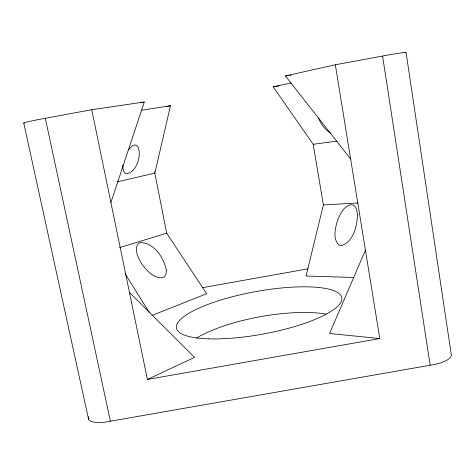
<?xml version="1.0" encoding="UTF-8"?>
<svg xmlns="http://www.w3.org/2000/svg" width="475" height="475" viewBox="0 0 475 475"><rect width="100%" height="100%" fill="white"/><g stroke="black" fill="none" stroke-linecap="round" stroke-linejoin="round"><path stroke-width="0.71" d="M141.277 110.283L170.507 105.717L154.832 173.138L117.355 181.836M291.223 82.953L273.173 86.8L313.179 144.275L323.404 204.927L306.06 275.993L353.851 277.489M110.907 202.558L144.293 101.982L91.752 109.719L45.315 118.293A25.858 1.015 -9.9 0 0 24.379 123.197M365.441 250.224L329.555 333.509L379.78 338.532L335.332 64.772L382.589 56.05A26.078 1.039 -10.9 0 1 405.721 52.832M128.22 149.91L132.109 145.938L134.235 145.041L136.141 145.148L137.691 146.247C142.156 154.737 136.729 172.645 126.279 173.785L124.711 172.793L123.571 170.893L122.942 168.215L122.871 164.92M91.752 109.719L147.41 379.454L194.566 357.337L129.449 292.422M152.03 315.412L206.678 293.722L166.695 233.195L154.547 171.695M119.617 247.629L166.695 233.195M140.713 102.814L144.293 101.982M350.633 159.018L285.416 75.947L335.332 64.772M166.232 106.643L170.507 105.717M202.332 287.702L307.919 268.85M147.41 379.454L379.78 338.532M88.558 416.682A24.534 8.188 -15 0 0 110.384 421.212L430.172 365.239A24.73 8.354 -5.9 0 0 440.515 362.93L443.424 361.879A24.73 8.354 -5.9 0 0 451.25 354.386L406.066 52.612M273.173 86.8L278.944 85.922M285.416 75.947L288.325 75.537M289.78 75.335L291.228 75.133M313.179 144.275L337.185 141.111M323.404 204.927L358.067 202.979M330.998 133.499C325.387 129.942 320.94 124.45 318.678 118.186M125.02 273.647L149.382 312.55M23.75 123.001L88.546 419.17M45.315 118.293L110.384 421.212M382.589 56.05L430.172 365.239M196.585 338.028A83.665 24.528 -10.4 0 1 326.129 314.123M357.449 214.35C357.253 225.904 353.584 241.644 341.347 245.67L338.877 244.981C332.411 238.432 335.35 227.81 337.678 220.014C340.308 213.869 343.728 206.215 350.906 204.594L353.382 205.141L355.389 207.041L356.778 210.176L357.449 214.35M166.303 270.02L166.107 273.535L164.896 276.141L162.753 277.655C153.366 278.861 146.288 270.121 141.36 263.287C138.201 257.693 134.116 250.153 137.97 243.96L140.167 242.583C153.858 242.41 163.982 257.818 166.303 270.02M208.703 338.853A84.093 21.535 -10.4 0 0 341.198 301.678A84.093 21.535 -10.4 0 0 227.418 298.086A84.093 21.535 -10.4 0 0 208.703 338.853"/></g></svg>
